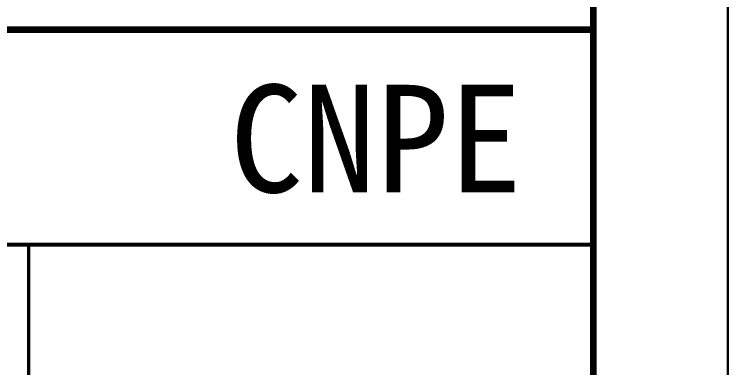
# Model space of a CAD drawing. Extents: x 1225 to 1645, y -441 to 153.
# Drawn here: x 1592.1 to 1645.2, y -398 to -371.7 of the extents above; entities that cross this region are included whole.
import ezdxf

# ---------------------------------------------------------------- set-up
doc = ezdxf.new("R2010")
doc.units = 0
doc.header["$MEASUREMENT"] = 0
for name, color, linetype in [('1', 7, 'Continuous'), ('GT_1', 7, 'Continuous'), ('PUB_TEXT', 7, 'Continuous'), ('内层矩形', 1, 'Continuous'), ('内部编码', 1, 'Continuous'), ('图框定位-中国核电工程有限公司', 1, 'Continuous'), ('外层矩形', 1, 'Continuous')]:
    doc.layers.add(name, color=color, linetype=linetype)
doc.styles.add('宋体', font='', dxfattribs={"width": 0.7})
doc.styles.get('宋体').set_extended_font_data('SimSun')

# ---------------------------------------------------------------- blocks, each defined once
blk = doc.blocks.new('图签')
at = {"layer": '1', "color": 7, "const_width": 0.5}
for points in [[(-180, 0), (0, 0), (0, 131.762), (-180, 131.762)], [(-180, 58), (0, 58), (0, 0), (-180, 0)]]:
    blk.add_lwpolyline(points, close=True, dxfattribs=at)
at = {"layer": '1', "color": 7}
for points, const_width in [([(-180, 42), (0, 42)], 0.3), ([(-42, 42), (-42, 32)], 0.25)]:
    blk.add_lwpolyline(points, dxfattribs=dict(at, const_width=const_width))
at = {"layer": 'PUB_TEXT', "color": 7, "style": '宋体'}
blk.add_text('CNPE', height=8, dxfattribs=at).set_placement((-27.046, 45.903))
blk = doc.blocks.new('*U4')
blk.add_blockref('图签', (0, 0))

msp = doc.modelspace()

# ---------------------------------------------------------------- linework, layer by layer
at = {"layer": 'GT_1'}
msp.add_line((1645.222, -440.811), (1645.222, 153.189), dxfattribs=at)
at = {"layer": 'GT_1', "color": 1}
msp.add_line((1635.222, -430.811), (1635.222, 128.189), dxfattribs=at)
at = {"layer": '内层矩形'}
msp.add_lwpolyline([(1235.222, 128.189), (1635.222, 128.189), (1635.222, -430.811), (1235.222, -430.811)], close=True, dxfattribs=at)
at = {"layer": '内部编码'}
msp.add_lwpolyline([(1593.222, -388.811), (1635.222, -388.811), (1635.222, -398.811), (1593.222, -398.811)], close=True, dxfattribs=at)
at = {"layer": '图框定位-中国核电工程有限公司'}
msp.add_lwpolyline([(1455.222, -372.811), (1635.222, -372.811), (1635.222, -388.811), (1455.222, -388.811)], close=True, dxfattribs=at)
at = {"layer": '外层矩形'}
msp.add_lwpolyline([(1225.222, 153.189), (1645.222, 153.189), (1645.222, -440.811), (1225.222, -440.811)], close=True, dxfattribs=at)

# ---------------------------------------------------------------- block references
msp.add_blockref('*U4', (1635.222, -430.811))

doc.saveas('drawing.dxf')
